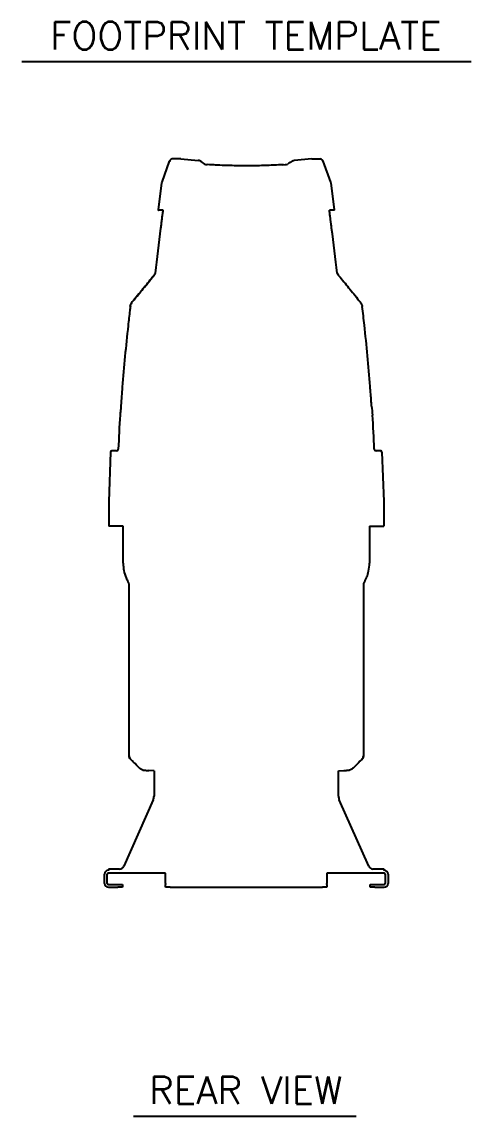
# Model space of a CAD drawing. Extents: x 16.5 to 113.1, y 4.4 to 84.5.
# Drawn here: x 100.87 to 113.12, y 54.68 to 84.54 of the extents above; entities that cross this region are included whole.
import ezdxf
from ezdxf.enums import TextEntityAlignment as Align

# ---------------------------------------------------------------- set-up
doc = ezdxf.new("R2010")
doc.units = 0
doc.header["$MEASUREMENT"] = 0
doc.linetypes.add('SLD-SOLID', pattern=[0])
doc.layers.add('OBJECT', color=7, linetype='CONTINUOUS')
doc.styles.get("Standard").update_dxf_attribs({"font": 'SIMPLEX'})

msp = doc.modelspace()

# ---------------------------------------------------------------- linework, layer by layer
at = {"layer": 'OBJECT', "color": 1}
for p, q in [((100.87, 83.461), (113.121, 83.461)), ((103.914, 54.682), (109.986, 54.682))]:
    msp.add_line(p, q, dxfattribs=at)
at = {"layer": 'OBJECT', "linetype": 'SLD-SOLID'}
for p, q in [((104.891, 80.737), (104.683, 80.171)), ((105.205, 80.802), (104.971, 80.801)), ((105.989, 80.645), (105.927, 80.649)), ((107.99, 80.645), (108.053, 80.649)), ((108.774, 80.802), (109.008, 80.801)), ((109.298, 80.171), (109.089, 80.737)), ((104.677, 80.149), (104.587, 79.413)), ((109.393, 79.413), (109.303, 80.149)), ((104.724, 79.402), (104.597, 79.402)), ((109.383, 79.402), (109.256, 79.402)), ((104.496, 77.654), (104.497, 77.654)), ((103.827, 76.771), (103.827, 76.771)), ((103.881, 76.899), (103.881, 76.899)), ((110.152, 76.771), (110.153, 76.771)), ((103.448, 72.835), (103.319, 72.833)), ((110.66, 72.833), (110.531, 72.835)), ((103.242, 71.457), (103.242, 70.782)), ((110.738, 71.457), (110.738, 70.782)), ((103.63, 70.782), (103.242, 70.782)), ((103.63, 69.767), (103.63, 70.782)), ((110.35, 70.782), (110.738, 70.782)), ((110.35, 70.782), (110.35, 69.767)), ((103.795, 64.513), (103.795, 69.197)), ((110.185, 69.197), (110.185, 64.513)), ((103.889, 64.367), (103.831, 64.425)), ((110.148, 64.425), (110.09, 64.367)), ((104.452, 63.309), (103.649, 61.499)), ((110.33, 61.499), (109.527, 63.309)), ((103.125, 61.033), (103.125, 61.284)), ((103.2, 61.033), (103.2, 61.284)), ((103.23, 61.424), (103.23, 61.388)), ((103.535, 61.424), (103.23, 61.424)), ((104.79, 61.314), (103.23, 61.314)), ((104.79, 61.033), (104.79, 61.314)), ((110.75, 61.314), (109.19, 61.314)), ((109.19, 61.314), (109.19, 61.033)), ((110.75, 61.424), (110.444, 61.424)), ((110.75, 61.388), (110.75, 61.424)), ((110.78, 61.284), (110.78, 61.033)), ((110.855, 61.284), (110.855, 61.033)), ((103.23, 61.003), (103.485, 61.003)), ((103.23, 60.929), (103.485, 60.929)), ((103.485, 61.003), (103.61, 61.003)), ((103.61, 60.929), (103.485, 60.929)), ((103.61, 61.003), (103.61, 60.929)), ((104.79, 61.033), (104.79, 61.003)), ((104.79, 60.929), (104.79, 61.003)), ((104.915, 60.929), (104.79, 60.929)), ((104.915, 60.929), (105.509, 60.929)), ((105.509, 60.929), (106.549, 60.929)), ((106.552, 60.928), (106.677, 60.928)), ((106.677, 60.928), (107.302, 60.928)), ((107.302, 60.928), (107.427, 60.928)), ((107.431, 60.929), (108.47, 60.929)), ((108.47, 60.929), (109.065, 60.929)), ((109.19, 60.929), (109.065, 60.929)), ((109.19, 61.003), (109.19, 61.033)), ((109.19, 61.003), (109.19, 60.929)), ((110.37, 60.929), (110.37, 61.003)), ((110.37, 61.003), (110.495, 61.003)), ((110.495, 60.929), (110.37, 60.929)), ((110.495, 61.003), (110.75, 61.003)), ((110.495, 60.929), (110.75, 60.929))]:
    msp.add_line(p, q, dxfattribs=at)
at = {"layer": 'OBJECT'}
for p, q in [((105.205, 80.802), (105.68, 80.759)), ((108.774, 80.802), (108.3, 80.759)), ((104.511, 77.682), (104.497, 77.654)), ((109.469, 77.682), (109.477, 77.66)), ((103.29, 72.803), (103.242, 71.457)), ((110.69, 72.803), (110.738, 71.457)), ((104.474, 64.106), (104.33, 64.111)), ((104.474, 64.106), (104.474, 63.41)), ((109.506, 64.106), (109.649, 64.111)), ((109.506, 63.41), (109.506, 64.106))]:
    msp.add_line(p, q, dxfattribs=at)
at = {"layer": 'OBJECT', "linetype": 'SLD-SOLID'}
for centre, radius, start, end in [((104.979, 80.711), 0.0904, 95.1359, 163.4201), ((105.418, 80.173), 0.652, 47.8757, 61.8767), ((105.938, 81.079), 0.431, 258.9836, 268.4601), ((108.041, 81.079), 0.431, 271.5399, 281.0164), ((108.561, 80.173), 0.652, 118.1233, 132.1243), ((108.997, 80.705), 0.0967, 19.18, 82.7459), ((104.777, 80.136), 0.1, 159.8, 173), ((109.204, 80.136), 0.1, 7, 20.2), ((104.597, 79.412), 0.01, 173, 270), ((109.383, 79.412), 0.01, 270, 7), ((109.463, 77.638), 0.0261, 34.5063, 56.0584), ((154.116, 70.782), 50.66, 176.5706, 177.6226), ((103.83, 73.775), 0.286, 171.9402, 172.4801), ((114.357, 74.346), 3.96, 184.2413, 187.7363), ((59.864, 70.782), 50.66, 2.3774, 3.4294), ((103.449, 72.886), 0.05, 268.6793, 357.9452), ((110.532, 72.886), 0.0514, 183.0953, 269.469), ((103.32, 72.803), 0.03, 91, 180), ((110.66, 72.803), 0.03, 0, 89), ((103.23, 61.284), 0.105, 90, 180), ((103.23, 61.284), 0.03, 90, 180), ((103.535, 61.549), 0.125, 270, 336.0803), ((110.444, 61.549), 0.125, 203.9197, 270), ((110.75, 61.284), 0.105, 0, 90), ((110.75, 61.284), 0.03, 0, 90), ((103.23, 61.033), 0.105, 180, 270), ((103.23, 61.033), 0.03, 180, 270), ((110.75, 61.033), 0.105, 270, 0), ((110.75, 61.033), 0.03, 270, 0)]:
    msp.add_arc(centre, radius, start, end, dxfattribs=at)
at = {"layer": 'OBJECT'}
for centre, start, end in [((104.224, 63.41), 336.0803, 0), ((109.756, 63.41), 180, 203.9197)]:
    msp.add_arc(centre, 0.25, start, end, dxfattribs=at)
at = {"layer": 'OBJECT', "linetype": 'SLD-SOLID'}
for points, knots in [([(105.726, 80.748), (105.725, 80.748), (105.715, 80.756), (105.698, 80.758), (105.684, 80.759), (105.68, 80.759), (105.68, 80.759)], [0, 0, 0, 0, 0.079323, 0.761323, 0.990732, 1, 1, 1, 1]), ([(108.007, 80.645), (107.96, 80.642), (107.849, 80.636), (107.664, 80.628), (107.454, 80.621), (107.242, 80.616), (107.029, 80.615), (106.816, 80.615), (106.602, 80.619), (106.379, 80.625), (106.172, 80.634), (106.04, 80.641), (105.984, 80.645)], [0, 0, 0, 0, 0.073735, 0.174905, 0.279004, 0.383102, 0.484278, 0.585454, 0.689583, 0.793713, 0.912817, 1, 1, 1, 1]), ([(108.254, 80.748), (108.255, 80.748), (108.265, 80.756), (108.281, 80.758), (108.296, 80.759), (108.3, 80.759), (108.3, 80.759)], [0, 0, 0, 0, 0.079323, 0.761323, 0.990732, 1, 1, 1, 1]), ([(104.511, 77.682), (104.561, 78.092), (104.617, 78.543), (104.677, 79.035), (104.692, 79.158), (104.707, 79.28), (104.718, 79.362), (104.724, 79.402)], [0, 0, 0, 0, 0.71491, 0.786401, 0.857893, 0.929384, 1, 1, 1, 1]), ([(109.469, 77.682), (109.418, 78.092), (109.363, 78.543), (109.303, 79.035), (109.287, 79.158), (109.273, 79.28), (109.262, 79.362), (109.256, 79.402)], [0, 0, 0, 0, 0.71491, 0.786401, 0.857893, 0.929384, 1, 1, 1, 1]), ([(103.881, 76.899), (103.904, 76.926), (104.014, 77.062), (104.219, 77.314), (104.402, 77.538), (104.497, 77.654)], [0, 0, 0, 0, 0.10781, 0.539052, 1, 1, 1, 1]), ([(104.497, 77.654), (104.474, 77.627), (104.364, 77.491), (104.158, 77.24), (103.975, 77.015), (103.881, 76.899)], [0, 0, 0, 0, 0.107776, 0.53888, 1, 1, 1, 1]), ([(104.497, 77.654), (104.497, 77.654), (104.497, 77.654), (104.497, 77.654), (104.497, 77.654), (104.497, 77.654), (104.497, 77.654), (104.497, 77.654), (104.497, 77.654), (104.497, 77.654), (104.497, 77.654), (104.497, 77.654), (104.497, 77.654), (104.497, 77.654)], [0, 0, 0, 0, 0.057544, 0.181946, 0.187743, 0.289765, 0.363759, 0.437966, 0.522194, 0.605856, 0.707241, 0.86305, 1, 1, 1, 1]), ([(109.483, 77.654), (109.483, 77.654), (109.483, 77.654), (109.483, 77.654), (109.483, 77.654), (109.483, 77.654), (109.483, 77.654), (109.483, 77.654), (109.483, 77.654), (109.483, 77.654), (109.483, 77.654), (109.483, 77.654), (109.483, 77.654)], [0, 0, 0, 0, 0.102542, 0.238797, 0.342487, 0.423099, 0.496347, 0.573125, 0.662854, 0.751501, 0.862396, 1, 1, 1, 1]), ([(109.483, 77.654), (109.505, 77.627), (109.616, 77.491), (109.821, 77.24), (110.004, 77.015), (110.098, 76.899)], [0, 0, 0, 0, 0.10781, 0.539052, 1, 1, 1, 1]), ([(103.827, 76.771), (103.822, 76.737), (103.802, 76.563), (103.75, 76.111), (103.679, 75.414), (103.616, 74.688), (103.585, 74.24), (103.573, 74.071)], [0, 0, 0, 0, 0.038703, 0.193516, 0.503195, 0.812873, 1, 1, 1, 1]), ([(103.827, 76.771), (103.831, 76.79), (103.839, 76.837), (103.866, 76.876), (103.881, 76.899)], [0, 0, 0, 0, 0.404221, 1, 1, 1, 1]), ([(103.881, 76.899), (103.869, 76.884), (103.853, 76.865), (103.847, 76.841), (103.846, 76.836)], [0, 0, 0, 0, 0.77501, 1, 1, 1, 1]), ([(110.098, 76.899), (110.109, 76.884), (110.137, 76.845), (110.146, 76.799), (110.152, 76.771)], [0, 0, 0, 0, 0.404079, 1, 1, 1, 1]), ([(110.406, 74.071), (110.404, 74.106), (110.392, 74.28), (110.359, 74.734), (110.299, 75.432), (110.225, 76.157), (110.173, 76.603), (110.153, 76.771)], [0, 0, 0, 0, 0.038703, 0.193516, 0.503195, 0.812873, 1, 1, 1, 1]), ([(103.572, 74.052), (103.57, 74.028), (103.566, 73.974), (103.558, 73.9), (103.551, 73.843), (103.547, 73.811), (103.547, 73.812), (103.547, 73.813)], [0, 0, 0, 0, 0.184768, 0.411838, 0.638244, 0.864506, 1, 1, 1, 1]), ([(103.63, 69.767), (103.634, 69.702), (103.642, 69.566), (103.695, 69.398), (103.746, 69.302), (103.764, 69.267)], [0, 0, 0, 0, 0.375049, 0.776984, 1, 1, 1, 1]), ([(110.216, 69.267), (110.239, 69.312), (110.286, 69.402), (110.337, 69.57), (110.345, 69.694), (110.35, 69.767)], [0, 0, 0, 0, 0.287513, 0.581795, 1, 1, 1, 1]), ([(103.795, 69.197), (103.794, 69.204), (103.793, 69.215), (103.788, 69.224), (103.787, 69.228)], [0, 0, 0, 0, 0.64356, 1, 1, 1, 1]), ([(110.193, 69.228), (110.19, 69.221), (110.185, 69.212), (110.185, 69.201), (110.185, 69.197)], [0, 0, 0, 0, 0.64356, 1, 1, 1, 1]), ([(103.831, 64.425), (103.821, 64.437), (103.802, 64.461), (103.795, 64.494), (103.795, 64.511), (103.795, 64.513)], [0, 0, 0, 0, 0.499398, 0.929179, 1, 1, 1, 1]), ([(103.795, 64.513), (103.797, 64.497), (103.8, 64.466), (103.819, 64.438), (103.83, 64.426), (103.831, 64.425)], [0, 0, 0, 0, 0.499397, 0.929163, 1, 1, 1, 1]), ([(110.185, 64.513), (110.183, 64.497), (110.179, 64.466), (110.161, 64.438), (110.15, 64.426), (110.148, 64.425)], [0, 0, 0, 0, 0.499397, 0.929163, 1, 1, 1, 1]), ([(110.148, 64.425), (110.158, 64.437), (110.177, 64.461), (110.184, 64.494), (110.185, 64.511), (110.185, 64.513)], [0, 0, 0, 0, 0.499398, 0.929179, 1, 1, 1, 1]), ([(104.088, 64.168), (104.03, 64.227), (103.963, 64.293), (103.897, 64.359), (103.889, 64.367)], [0, 0, 0, 0, 0.885696, 1, 1, 1, 1]), ([(110.09, 64.367), (110.032, 64.308), (109.965, 64.242), (109.899, 64.175), (109.891, 64.168)], [0, 0, 0, 0, 0.885696, 1, 1, 1, 1]), ([(104.172, 64.125), (104.158, 64.128), (104.129, 64.133), (104.106, 64.152), (104.095, 64.161)], [0, 0, 0, 0, 0.5, 1, 1, 1, 1]), ([(109.885, 64.161), (109.874, 64.152), (109.851, 64.133), (109.822, 64.128), (109.807, 64.125)], [0, 0, 0, 0, 0.5, 1, 1, 1, 1])]:
    msp.add_open_spline(points, degree=3, knots=knots, dxfattribs=at)
for points in [[(103.83, 76.784), (103.827, 76.771)], [(103.573, 74.071), (103.572, 74.052)], [(110.408, 74.052), (110.406, 74.071)], [(103.787, 69.228), (103.764, 69.267)], [(110.216, 69.267), (110.193, 69.228)], [(104.095, 64.161), (104.088, 64.168)], [(104.172, 64.125), (104.33, 64.111)], [(109.649, 64.111), (109.807, 64.125)], [(109.891, 64.168), (109.885, 64.161)]]:
    msp.add_open_spline(points, degree=1, dxfattribs=at)

# ---------------------------------------------------------------- texts
at = {"layer": 'OBJECT', "color": 1}
for s, p in [('FOOTPRINT TEMPLATE', (106.979, 83.792)), ('REAR VIEW', (106.973, 55.013))]:
    msp.add_text(s, height=0.75, dxfattribs=at).set_placement(p, align=Align.CENTER)

doc.saveas('drawing.dxf')
